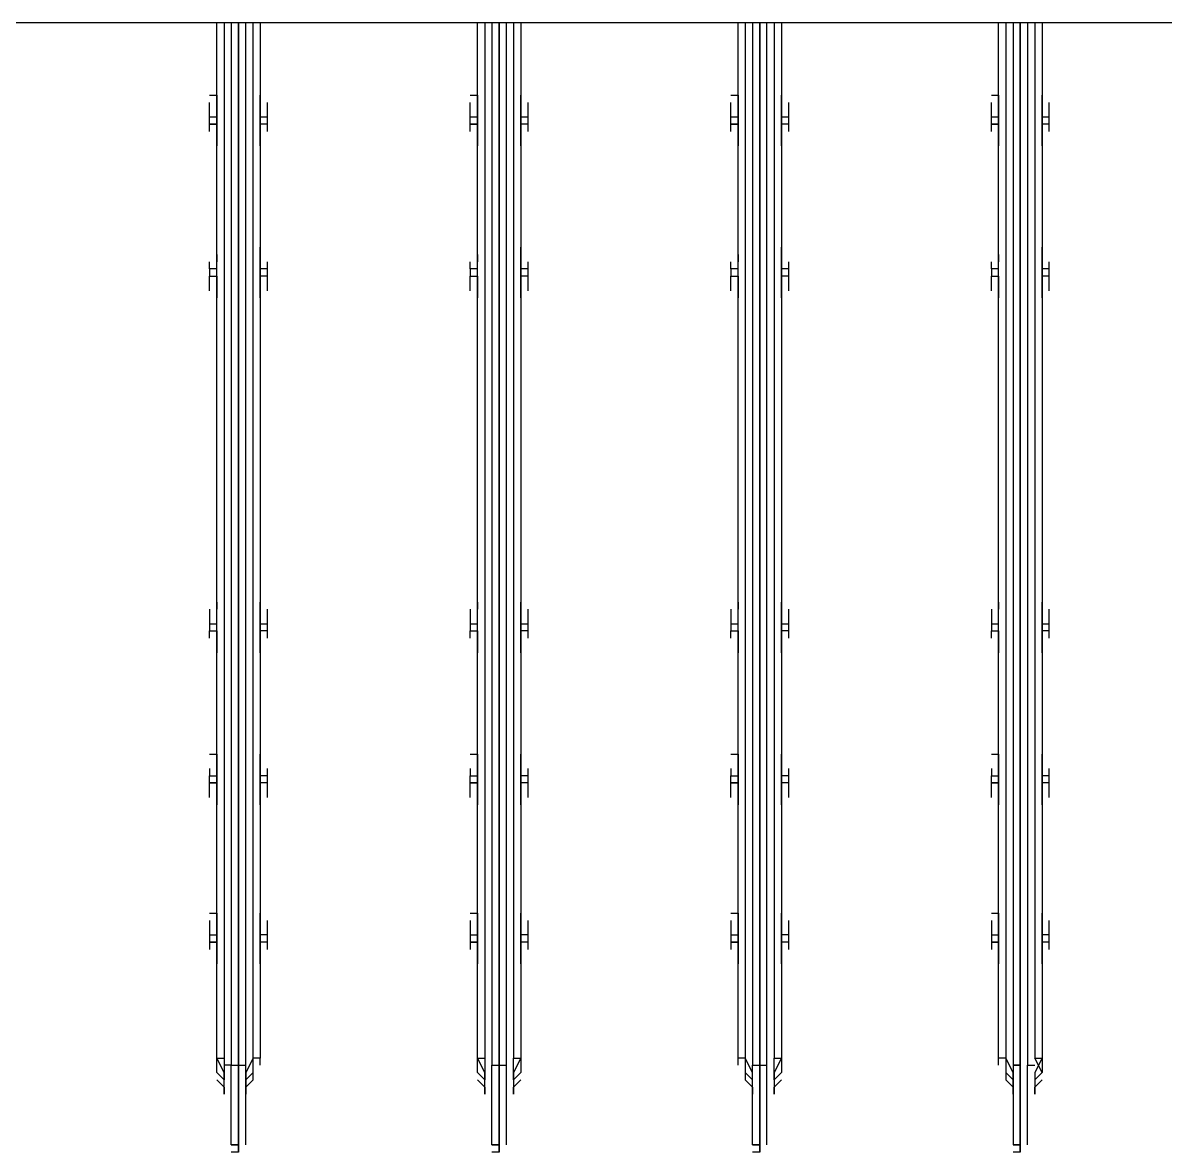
# Model space of a CAD drawing. Header units: metres. Extents: x 531759 to 532310, y 2675082 to 2675319.
# Drawn here: x 532026.1939 to 532026.4122, y 2675221.0895 to 2675221.3053 of the extents above; entities that cross this region are included whole.
import ezdxf

# ---------------------------------------------------------------- set-up
doc = ezdxf.new("R2010")
doc.units = ezdxf.units.M
doc.header["$MEASUREMENT"] = 0
doc.layers.add('IDT', color=7, linetype='Continuous')

# ---------------------------------------------------------------- blocks, each defined once
blk = doc.blocks.new('IDT')
at = {"layer": 'IDT', "color": 0, "lineweight": 25}
for p, q in [((14.54535, 14.16797), (14.54535, 14.15276)), ((14.54674, 14.15276), (14.54674, 14.16936)), ((14.54674, 14.16936), (14.54674, 14.15276)), ((14.54674, 14.16936), (14.54812, 14.16936)), ((14.54812, 14.16797), (14.54674, 14.16797)), ((14.54674, 14.16797), (14.54812, 14.16797)), ((14.54812, 14.15276), (14.54812, 14.16797)), ((14.59515, 14.16797), (14.59515, 14.15276)), ((14.59653, 14.15276), (14.59653, 14.16936)), ((14.59653, 14.16936), (14.59653, 14.15276)), ((14.59653, 14.16936), (14.59791, 14.16936)), ((14.59791, 14.16797), (14.59653, 14.16797)), ((14.59653, 14.16797), (14.59791, 14.16797)), ((14.59791, 14.16797), (14.59791, 14.15276)), ((14.64494, 14.16797), (14.64494, 14.15276)), ((14.64632, 14.15276), (14.64632, 14.16936)), ((14.64632, 14.16936), (14.64632, 14.15276)), ((14.64632, 14.16936), (14.64771, 14.16936)), ((14.64771, 14.16797), (14.64632, 14.16797)), ((14.64632, 14.16797), (14.64771, 14.16797)), ((14.64771, 14.16797), (14.64771, 14.15276)), ((14.69473, 14.16797), (14.69473, 14.15276)), ((14.69612, 14.15276), (14.69612, 14.16936)), ((14.69612, 14.16936), (14.69612, 14.15276)), ((14.69612, 14.16936), (14.6975, 14.16936)), ((14.6975, 14.16797), (14.69612, 14.16797)), ((14.69612, 14.16797), (14.6975, 14.16797)), ((14.6975, 14.16797), (14.6975, 14.15276)), ((14.54397, 14.15691), (14.54259, 14.15552)), ((14.54397, 14.15414), (14.54397, 14.15829)), ((14.54397, 14.15829), (14.54397, 14.15691)), ((14.54812, 14.15691), (14.54812, 14.15829)), ((14.54812, 14.15829), (14.54812, 14.15414)), ((14.5495, 14.15552), (14.54812, 14.15691)), ((14.59376, 14.15691), (14.59238, 14.15552)), ((14.59376, 14.15414), (14.59376, 14.15829)), ((14.59376, 14.15829), (14.59376, 14.15691)), ((14.59791, 14.15691), (14.59791, 14.15829)), ((14.59791, 14.15829), (14.59791, 14.15414)), ((14.5993, 14.15552), (14.59791, 14.15691)), ((14.64356, 14.15691), (14.64217, 14.15552)), ((14.64356, 14.15414), (14.64356, 14.15829)), ((14.64356, 14.15829), (14.64356, 14.15691)), ((14.64909, 14.15691), (14.64909, 14.15829)), ((14.64909, 14.15829), (14.64909, 14.15414)), ((14.65047, 14.15552), (14.64909, 14.15691)), ((14.69473, 14.15691), (14.69335, 14.15552)), ((14.69473, 14.15414), (14.69473, 14.15829)), ((14.69473, 14.15829), (14.69473, 14.15691)), ((14.69888, 14.15691), (14.69888, 14.15829)), ((14.69888, 14.15829), (14.69888, 14.15414)), ((14.70027, 14.15552), (14.69888, 14.15691)), ((14.54259, 14.15414), (14.54397, 14.15552)), ((14.54397, 14.15552), (14.54259, 14.15414)), ((14.5495, 14.15414), (14.54812, 14.15552)), ((14.5495, 14.15137), (14.5495, 14.15552)), ((14.59238, 14.15414), (14.59376, 14.15552)), ((14.59376, 14.15552), (14.59376, 14.15137)), ((14.5993, 14.15414), (14.59791, 14.15552)), ((14.5993, 14.15137), (14.5993, 14.15552)), ((14.64217, 14.15414), (14.64356, 14.15552)), ((14.64356, 14.15552), (14.64356, 14.15137)), ((14.64909, 14.15137), (14.64909, 14.15552)), ((14.64909, 14.15552), (14.65047, 14.15414)), ((14.69335, 14.15552), (14.69335, 14.15137)), ((14.69473, 14.15552), (14.69335, 14.15414)), ((14.69888, 14.15137), (14.69888, 14.15552)), ((14.69888, 14.15552), (14.70027, 14.15414)), ((14.54259, 14.15276), (14.54259, 14.15414)), ((14.54259, 14.15414), (14.54397, 14.15137)), ((14.54259, 14.15137), (14.54397, 14.15414)), ((14.54259, 14.15137), (14.54259, 14.15276)), ((14.54535, 14.15276), (14.54397, 14.15276)), ((14.54535, 13.95358), (14.54535, 14.15276)), ((14.54812, 14.15276), (14.54674, 14.15276)), ((14.54674, 14.15276), (14.54812, 14.15276)), ((14.54674, 13.95358), (14.54674, 14.15276)), ((14.54674, 14.15276), (14.54674, 13.95358)), ((14.54812, 14.15414), (14.5495, 14.15137)), ((14.54812, 13.95358), (14.54812, 14.15276)), ((14.5495, 14.15276), (14.5495, 14.15414)), ((14.55089, 14.15276), (14.55089, 14.15137)), ((14.59238, 14.15276), (14.59238, 14.15414)), ((14.59238, 14.15137), (14.59376, 14.15414)), ((14.59238, 14.15137), (14.59238, 14.15276)), ((14.59653, 14.15276), (14.59515, 14.15276)), ((14.59515, 14.15276), (14.59515, 13.95358)), ((14.59791, 14.15276), (14.59653, 14.15276)), ((14.59791, 14.15276), (14.59653, 14.15276)), ((14.59653, 14.15276), (14.59653, 13.95358)), ((14.59653, 13.95358), (14.59653, 14.15276)), ((14.59791, 14.15414), (14.5993, 14.15137)), ((14.59791, 13.95358), (14.59791, 14.15276)), ((14.5993, 14.15276), (14.5993, 14.15414)), ((14.60068, 14.15276), (14.60068, 14.15137)), ((14.64217, 14.15276), (14.64217, 14.15414)), ((14.64217, 14.15137), (14.64356, 14.15414)), ((14.64217, 14.15137), (14.64217, 14.15276)), ((14.64632, 14.15276), (14.64494, 14.15276)), ((14.64494, 14.15276), (14.64494, 13.95358)), ((14.64771, 14.15276), (14.64632, 14.15276)), ((14.64771, 14.15276), (14.64632, 14.15276)), ((14.64632, 14.15276), (14.64632, 13.95358)), ((14.64632, 13.95358), (14.64632, 14.15276)), ((14.64771, 13.95358), (14.64771, 14.15276)), ((14.64909, 14.15414), (14.65047, 14.15137)), ((14.65047, 14.15414), (14.65047, 14.15276)), ((14.65047, 14.15276), (14.65047, 14.15137)), ((14.69197, 14.15276), (14.69197, 14.15137)), ((14.69335, 14.15137), (14.69473, 14.15414)), ((14.69335, 14.15414), (14.69335, 14.15276)), ((14.69612, 14.15276), (14.69473, 14.15276)), ((14.69473, 14.15276), (14.69473, 13.95358)), ((14.6975, 14.15276), (14.69612, 14.15276)), ((14.69612, 13.95358), (14.69612, 14.15276)), ((14.69612, 14.15276), (14.69612, 13.95358)), ((14.6975, 13.95358), (14.6975, 14.15276)), ((14.6975, 14.15276), (14.69888, 14.15276)), ((14.69888, 14.15414), (14.70027, 14.15137)), ((14.70027, 14.15414), (14.70027, 14.15276)), ((14.70027, 14.15276), (14.70027, 14.15137)), ((14.54259, 13.95358), (14.54259, 14.15137)), ((14.54397, 14.15137), (14.54259, 14.15137)), ((14.54397, 13.95358), (14.54397, 14.15137)), ((14.5495, 13.95358), (14.5495, 14.15137)), ((14.5495, 14.15137), (14.55089, 14.15137)), ((14.55089, 14.15137), (14.55089, 13.95358)), ((14.59238, 13.95358), (14.59238, 14.15137)), ((14.59376, 14.15137), (14.59238, 14.15137)), ((14.59376, 13.95358), (14.59376, 14.15137)), ((14.5993, 13.95358), (14.5993, 14.15137)), ((14.5993, 14.15137), (14.60068, 14.15137)), ((14.60068, 14.15137), (14.60068, 13.95358)), ((14.64217, 13.95358), (14.64217, 14.15137)), ((14.64356, 14.15137), (14.64217, 14.15137)), ((14.64356, 13.95358), (14.64356, 14.15137)), ((14.65047, 14.15137), (14.64909, 14.15137)), ((14.64909, 13.95358), (14.64909, 14.15137)), ((14.65047, 14.15137), (14.65047, 13.95358)), ((14.69197, 13.95358), (14.69197, 14.15137)), ((14.69197, 14.15137), (14.69335, 14.15137)), ((14.69335, 14.15137), (14.69335, 13.95358)), ((14.70027, 14.15137), (14.69888, 14.15137)), ((14.69888, 13.95358), (14.69888, 14.15137)), ((14.70027, 14.15137), (14.70027, 13.95358)), ((14.54259, 14.13339), (14.54259, 14.12924)), ((14.55089, 14.12924), (14.55089, 14.13339)), ((14.59238, 14.13339), (14.59238, 14.12924)), ((14.60068, 14.12924), (14.60068, 14.13339)), ((14.64217, 14.13339), (14.64217, 14.12924)), ((14.65047, 14.12924), (14.65047, 14.13339)), ((14.69197, 14.13339), (14.69197, 14.12924)), ((14.70027, 14.12924), (14.70027, 14.13339)), ((14.5412, 14.13063), (14.5412, 14.12924)), ((14.54259, 14.13201), (14.54259, 14.13063)), ((14.55089, 14.13063), (14.55089, 14.13201)), ((14.55227, 14.12924), (14.55227, 14.13063)), ((14.591, 14.13063), (14.591, 14.12924)), ((14.59238, 14.13201), (14.59238, 14.13063)), ((14.60068, 14.13063), (14.60068, 14.13201)), ((14.60206, 14.12924), (14.60206, 14.13063)), ((14.64079, 14.13063), (14.64079, 14.12924)), ((14.64217, 14.13201), (14.64217, 14.13063)), ((14.65047, 14.13063), (14.65047, 14.13201)), ((14.65186, 14.12924), (14.65186, 14.13063)), ((14.69058, 14.13063), (14.69058, 14.12924)), ((14.69197, 14.13201), (14.69197, 14.13063)), ((14.70027, 14.13063), (14.70027, 14.13201)), ((14.70165, 14.12924), (14.70165, 14.13063)), ((14.5412, 14.12924), (14.54259, 14.12924)), ((14.5412, 14.12924), (14.5412, 14.12786)), ((14.54259, 14.12924), (14.54259, 14.12786)), ((14.55227, 14.12924), (14.55089, 14.12924)), ((14.55089, 14.12786), (14.55089, 14.12924)), ((14.55089, 14.12924), (14.55227, 14.12924)), ((14.55227, 14.12786), (14.55227, 14.12924)), ((14.591, 14.12924), (14.59238, 14.12924)), ((14.591, 14.12924), (14.591, 14.12786)), ((14.59238, 14.12924), (14.59238, 14.12786)), ((14.60206, 14.12924), (14.60068, 14.12924)), ((14.60068, 14.12786), (14.60068, 14.12924)), ((14.60068, 14.12924), (14.60206, 14.12924)), ((14.60206, 14.12786), (14.60206, 14.12924)), ((14.64079, 14.12924), (14.64217, 14.12924)), ((14.64079, 14.12924), (14.64079, 14.12786)), ((14.64217, 14.12924), (14.64217, 14.12786)), ((14.65186, 14.12924), (14.65047, 14.12924)), ((14.65047, 14.12786), (14.65047, 14.12924)), ((14.65047, 14.12924), (14.65186, 14.12924)), ((14.65186, 14.12786), (14.65186, 14.12924)), ((14.69058, 14.12924), (14.69197, 14.12924)), ((14.69058, 14.12924), (14.69058, 14.12786)), ((14.69197, 14.12924), (14.69197, 14.12786)), ((14.70165, 14.12924), (14.70027, 14.12924)), ((14.70027, 14.12786), (14.70027, 14.12924)), ((14.70027, 14.12924), (14.70165, 14.12924)), ((14.70165, 14.12786), (14.70165, 14.12924)), ((14.5412, 14.12786), (14.54259, 14.12786)), ((14.5412, 14.12786), (14.5412, 14.12509)), ((14.54259, 14.12786), (14.54259, 14.12371)), ((14.55089, 14.12371), (14.55089, 14.12786)), ((14.55227, 14.12786), (14.55089, 14.12786)), ((14.55227, 14.12509), (14.55227, 14.12786)), ((14.591, 14.12786), (14.59238, 14.12786)), ((14.591, 14.12786), (14.591, 14.12509)), ((14.59238, 14.12786), (14.59238, 14.12371)), ((14.60068, 14.12371), (14.60068, 14.12786)), ((14.60206, 14.12786), (14.60068, 14.12786)), ((14.60206, 14.12509), (14.60206, 14.12786)), ((14.64079, 14.12786), (14.64217, 14.12786)), ((14.64079, 14.12786), (14.64079, 14.12509)), ((14.64217, 14.12786), (14.64217, 14.12371)), ((14.65047, 14.12371), (14.65047, 14.12786)), ((14.65186, 14.12786), (14.65047, 14.12786)), ((14.65186, 14.12509), (14.65186, 14.12786)), ((14.69058, 14.12786), (14.69197, 14.12786)), ((14.69058, 14.12786), (14.69058, 14.12509)), ((14.69197, 14.12786), (14.69197, 14.12371)), ((14.70027, 14.12371), (14.70027, 14.12786)), ((14.70165, 14.12786), (14.70027, 14.12786)), ((14.70165, 14.12509), (14.70165, 14.12786)), ((14.54259, 14.12371), (14.54259, 14.12509)), ((14.55089, 14.12371), (14.55089, 14.12509)), ((14.59238, 14.12371), (14.59238, 14.12509)), ((14.60068, 14.12371), (14.60068, 14.12509)), ((14.64217, 14.12371), (14.64217, 14.12509)), ((14.65047, 14.12371), (14.65047, 14.12509)), ((14.69197, 14.12371), (14.69197, 14.12509)), ((14.70027, 14.12371), (14.70027, 14.12509)), ((14.55227, 14.12371), (14.55089, 14.12371)), ((14.60206, 14.12371), (14.60068, 14.12371)), ((14.65186, 14.12371), (14.65047, 14.12371)), ((14.70165, 14.12371), (14.70027, 14.12371)), ((14.54259, 14.10158), (14.54259, 14.10296)), ((14.54259, 14.10296), (14.54259, 14.09881)), ((14.55089, 14.09881), (14.55089, 14.10296)), ((14.55089, 14.10296), (14.55089, 14.10158)), ((14.59238, 14.10158), (14.59238, 14.10296)), ((14.59238, 14.10296), (14.59238, 14.09881)), ((14.60068, 14.09881), (14.60068, 14.10296)), ((14.60068, 14.10296), (14.60068, 14.10158)), ((14.64217, 14.10158), (14.64217, 14.10296)), ((14.64217, 14.10296), (14.64217, 14.09881)), ((14.65047, 14.09881), (14.65047, 14.10296)), ((14.65047, 14.10296), (14.65047, 14.10158)), ((14.69197, 14.10158), (14.69197, 14.10296)), ((14.69197, 14.10296), (14.69197, 14.09881)), ((14.70027, 14.09881), (14.70027, 14.10296)), ((14.70027, 14.10296), (14.70027, 14.10158)), ((14.5412, 14.10158), (14.5412, 14.09881)), ((14.55227, 14.10158), (14.55227, 14.09881)), ((14.591, 14.10158), (14.591, 14.09881)), ((14.60206, 14.10158), (14.60206, 14.09881)), ((14.64079, 14.10158), (14.64079, 14.09881)), ((14.65186, 14.10158), (14.65186, 14.09881)), ((14.69058, 14.10158), (14.69058, 14.09881)), ((14.70165, 14.10158), (14.70165, 14.09881)), ((14.5412, 14.09881), (14.54259, 14.09881)), ((14.5412, 14.09881), (14.5412, 14.09743)), ((14.54259, 14.09881), (14.54259, 14.09743)), ((14.55227, 14.09881), (14.55089, 14.09881)), ((14.55089, 14.09743), (14.55089, 14.09881)), ((14.55089, 14.09881), (14.55227, 14.09881)), ((14.55227, 14.09881), (14.55227, 14.09743)), ((14.591, 14.09881), (14.59238, 14.09881)), ((14.591, 14.09881), (14.591, 14.09743)), ((14.59238, 14.09881), (14.59238, 14.09743)), ((14.60206, 14.09881), (14.60068, 14.09881)), ((14.60068, 14.09743), (14.60068, 14.09881)), ((14.60068, 14.09881), (14.60206, 14.09881)), ((14.60206, 14.09881), (14.60206, 14.09743)), ((14.64079, 14.09881), (14.64217, 14.09881)), ((14.64079, 14.09881), (14.64079, 14.09743)), ((14.64217, 14.09881), (14.64217, 14.09743)), ((14.65186, 14.09881), (14.65047, 14.09881)), ((14.65047, 14.09743), (14.65047, 14.09881)), ((14.65047, 14.09881), (14.65186, 14.09881)), ((14.65186, 14.09881), (14.65186, 14.09743)), ((14.69058, 14.09881), (14.69197, 14.09881)), ((14.69058, 14.09881), (14.69058, 14.09743)), ((14.69197, 14.09881), (14.69197, 14.09743)), ((14.70165, 14.09881), (14.70027, 14.09881)), ((14.70027, 14.09743), (14.70027, 14.09881)), ((14.70027, 14.09881), (14.70165, 14.09881)), ((14.70165, 14.09881), (14.70165, 14.09743)), ((14.5412, 14.09743), (14.54259, 14.09743)), ((14.5412, 14.09743), (14.5412, 14.09605)), ((14.54259, 14.09743), (14.54259, 14.09328)), ((14.54259, 14.09605), (14.54259, 14.09467)), ((14.55089, 14.09328), (14.55089, 14.09743)), ((14.55227, 14.09743), (14.55089, 14.09743)), ((14.55089, 14.09467), (14.55089, 14.09605)), ((14.55227, 14.09605), (14.55227, 14.09743)), ((14.591, 14.09743), (14.59238, 14.09743)), ((14.591, 14.09743), (14.591, 14.09605)), ((14.59238, 14.09743), (14.59238, 14.09328)), ((14.59238, 14.09605), (14.59238, 14.09467)), ((14.60068, 14.09328), (14.60068, 14.09743)), ((14.60206, 14.09743), (14.60068, 14.09743)), ((14.60068, 14.09467), (14.60068, 14.09605)), ((14.60206, 14.09605), (14.60206, 14.09743)), ((14.64079, 14.09743), (14.64217, 14.09743)), ((14.64079, 14.09743), (14.64079, 14.09605)), ((14.64217, 14.09743), (14.64217, 14.09328)), ((14.64217, 14.09605), (14.64217, 14.09467)), ((14.65047, 14.09328), (14.65047, 14.09743)), ((14.65186, 14.09743), (14.65047, 14.09743)), ((14.65047, 14.09467), (14.65047, 14.09605)), ((14.65186, 14.09605), (14.65186, 14.09743)), ((14.69058, 14.09743), (14.69197, 14.09743)), ((14.69058, 14.09743), (14.69058, 14.09605)), ((14.69197, 14.09743), (14.69197, 14.09328)), ((14.69197, 14.09605), (14.69197, 14.09467)), ((14.70027, 14.09328), (14.70027, 14.09743)), ((14.70165, 14.09743), (14.70027, 14.09743)), ((14.70027, 14.09467), (14.70027, 14.09605)), ((14.70165, 14.09605), (14.70165, 14.09743)), ((14.55227, 14.09328), (14.55089, 14.09328)), ((14.60206, 14.09328), (14.60068, 14.09328)), ((14.65186, 14.09328), (14.65047, 14.09328)), ((14.70165, 14.09328), (14.70027, 14.09328)), ((14.54259, 14.07392), (14.54259, 14.06977)), ((14.55089, 14.06977), (14.55089, 14.07392)), ((14.59238, 14.07392), (14.59238, 14.06977)), ((14.60068, 14.06977), (14.60068, 14.07392)), ((14.64217, 14.07392), (14.64217, 14.06977)), ((14.65047, 14.06977), (14.65047, 14.07392)), ((14.69197, 14.07392), (14.69197, 14.06977)), ((14.70027, 14.06977), (14.70027, 14.07392)), ((14.54259, 14.07253), (14.54259, 14.07115)), ((14.55089, 14.07115), (14.55089, 14.07253)), ((14.59238, 14.07253), (14.59238, 14.07115)), ((14.60068, 14.07115), (14.60068, 14.07253)), ((14.64217, 14.07253), (14.64217, 14.07115)), ((14.65047, 14.07115), (14.65047, 14.07253)), ((14.69197, 14.07253), (14.69197, 14.07115)), ((14.70027, 14.07115), (14.70027, 14.07253)), ((14.5412, 14.07115), (14.5412, 14.06977)), ((14.5412, 14.06977), (14.54259, 14.06977)), ((14.5412, 14.06977), (14.5412, 14.06839)), ((14.54259, 14.06977), (14.54259, 14.06839)), ((14.55227, 14.06977), (14.55089, 14.06977)), ((14.55227, 14.06977), (14.55089, 14.06977)), ((14.55089, 14.06977), (14.55089, 14.06839)), ((14.55227, 14.07115), (14.55227, 14.06977)), ((14.55227, 14.06839), (14.55227, 14.06977)), ((14.591, 14.07115), (14.591, 14.06977)), ((14.591, 14.06977), (14.59238, 14.06977)), ((14.591, 14.06977), (14.591, 14.06839)), ((14.59238, 14.06977), (14.59238, 14.06839)), ((14.60206, 14.06977), (14.60068, 14.06977)), ((14.60206, 14.06977), (14.60068, 14.06977)), ((14.60068, 14.06977), (14.60068, 14.06839)), ((14.60206, 14.07115), (14.60206, 14.06977)), ((14.60206, 14.06839), (14.60206, 14.06977)), ((14.64079, 14.07115), (14.64079, 14.06977)), ((14.64079, 14.06977), (14.64217, 14.06977)), ((14.64079, 14.06977), (14.64079, 14.06839)), ((14.64217, 14.06977), (14.64217, 14.06839)), ((14.65186, 14.06977), (14.65047, 14.06977)), ((14.65186, 14.06977), (14.65047, 14.06977)), ((14.65047, 14.06977), (14.65047, 14.06839)), ((14.65186, 14.07115), (14.65186, 14.06977)), ((14.65186, 14.06839), (14.65186, 14.06977)), ((14.69058, 14.07115), (14.69058, 14.06977)), ((14.69058, 14.06977), (14.69197, 14.06977)), ((14.69058, 14.06977), (14.69058, 14.06839)), ((14.69197, 14.06977), (14.69197, 14.06839)), ((14.70165, 14.06977), (14.70027, 14.06977)), ((14.70165, 14.06977), (14.70027, 14.06977)), ((14.70027, 14.06977), (14.70027, 14.06839)), ((14.70165, 14.07115), (14.70165, 14.06977)), ((14.70165, 14.06839), (14.70165, 14.06977)), ((14.54259, 14.06839), (14.5412, 14.06839)), ((14.5412, 14.06839), (14.5412, 14.06562)), ((14.54259, 14.06839), (14.54259, 14.06424)), ((14.55089, 14.06839), (14.55089, 14.06424)), ((14.55227, 14.06839), (14.55089, 14.06839)), ((14.55227, 14.06562), (14.55227, 14.06839)), ((14.59238, 14.06839), (14.591, 14.06839)), ((14.591, 14.06839), (14.591, 14.06562)), ((14.59238, 14.06839), (14.59238, 14.06424)), ((14.60068, 14.06839), (14.60068, 14.06424)), ((14.60206, 14.06839), (14.60068, 14.06839)), ((14.60206, 14.06562), (14.60206, 14.06839)), ((14.64217, 14.06839), (14.64079, 14.06839)), ((14.64079, 14.06839), (14.64079, 14.06562)), ((14.64217, 14.06839), (14.64217, 14.06424)), ((14.65047, 14.06839), (14.65047, 14.06424)), ((14.65186, 14.06839), (14.65047, 14.06839)), ((14.65186, 14.06562), (14.65186, 14.06839)), ((14.69197, 14.06839), (14.69058, 14.06839)), ((14.69058, 14.06839), (14.69058, 14.06562)), ((14.69197, 14.06839), (14.69197, 14.06424)), ((14.70027, 14.06839), (14.70027, 14.06424)), ((14.70165, 14.06839), (14.70027, 14.06839)), ((14.70165, 14.06562), (14.70165, 14.06839)), ((14.54259, 14.06424), (14.54259, 14.06562)), ((14.55089, 14.06424), (14.55089, 14.06562)), ((14.59238, 14.06424), (14.59238, 14.06562)), ((14.60068, 14.06424), (14.60068, 14.06562)), ((14.64217, 14.06424), (14.64217, 14.06562)), ((14.65047, 14.06424), (14.65047, 14.06562)), ((14.69197, 14.06424), (14.69197, 14.06562)), ((14.70027, 14.06424), (14.70027, 14.06562)), ((14.54259, 14.00476), (14.54259, 14.00614)), ((14.54259, 14.00614), (14.54259, 14.00199)), ((14.55089, 14.00199), (14.55089, 14.00614)), ((14.55089, 14.00614), (14.55089, 14.00476)), ((14.59238, 14.00476), (14.59238, 14.00614)), ((14.59238, 14.00614), (14.59238, 14.00199)), ((14.60068, 14.00199), (14.60068, 14.00614)), ((14.60068, 14.00614), (14.60068, 14.00476)), ((14.64217, 14.00476), (14.64217, 14.00614)), ((14.64217, 14.00614), (14.64217, 14.00199)), ((14.65047, 14.00199), (14.65047, 14.00614)), ((14.65047, 14.00614), (14.65047, 14.00476)), ((14.69197, 14.00476), (14.69197, 14.00614)), ((14.69197, 14.00614), (14.69197, 14.00199)), ((14.70027, 14.00199), (14.70027, 14.00614)), ((14.70027, 14.00614), (14.70027, 14.00476)), ((14.5412, 14.00476), (14.5412, 14.00199)), ((14.55227, 14.00476), (14.55227, 14.00199)), ((14.591, 14.00476), (14.591, 14.00199)), ((14.60206, 14.00476), (14.60206, 14.00199)), ((14.64079, 14.00476), (14.64079, 14.00199)), ((14.65186, 14.00476), (14.65186, 14.00199)), ((14.69058, 14.00476), (14.69058, 14.00199)), ((14.70165, 14.00476), (14.70165, 14.00199)), ((14.5412, 14.00199), (14.54259, 14.00199)), ((14.5412, 14.00199), (14.5412, 14.00061)), ((14.54259, 14.00199), (14.54259, 13.99646)), ((14.55227, 14.00199), (14.55089, 14.00199)), ((14.55227, 14.00199), (14.55089, 14.00199)), ((14.55089, 14.00199), (14.55089, 13.99646)), ((14.55227, 14.00061), (14.55227, 14.00199)), ((14.591, 14.00199), (14.59238, 14.00199)), ((14.591, 14.00199), (14.591, 14.00061)), ((14.59238, 14.00199), (14.59238, 13.99646)), ((14.60206, 14.00199), (14.60068, 14.00199)), ((14.60206, 14.00199), (14.60068, 14.00199)), ((14.60068, 14.00199), (14.60068, 13.99646)), ((14.60206, 14.00061), (14.60206, 14.00199)), ((14.64079, 14.00199), (14.64217, 14.00199)), ((14.64079, 14.00199), (14.64079, 14.00061)), ((14.64217, 14.00199), (14.64217, 13.99646)), ((14.65186, 14.00199), (14.65047, 14.00199)), ((14.65186, 14.00199), (14.65047, 14.00199)), ((14.65047, 14.00199), (14.65047, 13.99646)), ((14.65186, 14.00061), (14.65186, 14.00199)), ((14.69058, 14.00199), (14.69197, 14.00199)), ((14.69058, 14.00199), (14.69058, 14.00061)), ((14.69197, 14.00199), (14.69197, 13.99646)), ((14.70165, 14.00199), (14.70027, 14.00199)), ((14.70165, 14.00199), (14.70027, 14.00199)), ((14.70027, 14.00199), (14.70027, 13.99646)), ((14.70165, 14.00061), (14.70165, 14.00199)), ((14.5412, 14.00061), (14.54259, 14.00061)), ((14.5412, 14.00061), (14.5412, 13.99923)), ((14.55089, 14.00061), (14.55227, 14.00061)), ((14.55227, 14.00061), (14.55227, 13.99923)), ((14.591, 14.00061), (14.59238, 14.00061)), ((14.591, 14.00061), (14.591, 13.99923)), ((14.60068, 14.00061), (14.60206, 14.00061)), ((14.60206, 14.00061), (14.60206, 13.99923)), ((14.64079, 14.00061), (14.64217, 14.00061)), ((14.64079, 14.00061), (14.64079, 13.99923)), ((14.65047, 14.00061), (14.65186, 14.00061)), ((14.65186, 14.00061), (14.65186, 13.99923)), ((14.69058, 14.00061), (14.69197, 14.00061)), ((14.69058, 14.00061), (14.69058, 13.99923)), ((14.70027, 14.00061), (14.70165, 14.00061)), ((14.70165, 14.00061), (14.70165, 13.99923)), ((14.54259, 13.99923), (14.54259, 13.99784)), ((14.55089, 13.99784), (14.55089, 13.99923)), ((14.59238, 13.99923), (14.59238, 13.99784)), ((14.60068, 13.99784), (14.60068, 13.99923)), ((14.64217, 13.99923), (14.64217, 13.99784)), ((14.65047, 13.99784), (14.65047, 13.99923)), ((14.69197, 13.99923), (14.69197, 13.99784)), ((14.70027, 13.99784), (14.70027, 13.99923)), ((14.54259, 13.9771), (14.54259, 13.97295)), ((14.54259, 13.97571), (14.54259, 13.97433)), ((14.55089, 13.97295), (14.55089, 13.9771)), ((14.55089, 13.97433), (14.55089, 13.97571)), ((14.59238, 13.9771), (14.59238, 13.97295)), ((14.59238, 13.97571), (14.59238, 13.97433)), ((14.60068, 13.97295), (14.60068, 13.9771)), ((14.60068, 13.97433), (14.60068, 13.97571)), ((14.64217, 13.9771), (14.64217, 13.97295)), ((14.64217, 13.97571), (14.64217, 13.97433)), ((14.65047, 13.97295), (14.65047, 13.9771)), ((14.65047, 13.97433), (14.65047, 13.97571)), ((14.69197, 13.9771), (14.69197, 13.97295)), ((14.69197, 13.97571), (14.69197, 13.97433)), ((14.70027, 13.97295), (14.70027, 13.9771)), ((14.70027, 13.97433), (14.70027, 13.97571)), ((14.5412, 13.97433), (14.5412, 13.97295)), ((14.55227, 13.97433), (14.55227, 13.97295)), ((14.591, 13.97433), (14.591, 13.97295)), ((14.60206, 13.97433), (14.60206, 13.97295)), ((14.64079, 13.97433), (14.64079, 13.97295)), ((14.65186, 13.97433), (14.65186, 13.97295)), ((14.69058, 13.97433), (14.69058, 13.97295)), ((14.70165, 13.97433), (14.70165, 13.97295)), ((14.5412, 13.97295), (14.54259, 13.97295)), ((14.5412, 13.97295), (14.5412, 13.97156)), ((14.54259, 13.97156), (14.5412, 13.97156)), ((14.5412, 13.97156), (14.5412, 13.9688)), ((14.54259, 13.97295), (14.54259, 13.97156)), ((14.54259, 13.97156), (14.54259, 13.96742)), ((14.55227, 13.97295), (14.55089, 13.97295)), ((14.55089, 13.97156), (14.55089, 13.97295)), ((14.55089, 13.97295), (14.55227, 13.97295)), ((14.55089, 13.96742), (14.55089, 13.97156)), ((14.55227, 13.97156), (14.55089, 13.97156)), ((14.55227, 13.97295), (14.55227, 13.97156)), ((14.55227, 13.97156), (14.55227, 13.9688)), ((14.591, 13.97295), (14.59238, 13.97295)), ((14.591, 13.97295), (14.591, 13.97156)), ((14.59238, 13.97156), (14.591, 13.97156)), ((14.591, 13.97156), (14.591, 13.9688)), ((14.59238, 13.97295), (14.59238, 13.97156)), ((14.59238, 13.97156), (14.59238, 13.96742)), ((14.60206, 13.97295), (14.60068, 13.97295)), ((14.60068, 13.97156), (14.60068, 13.97295)), ((14.60068, 13.97295), (14.60206, 13.97295)), ((14.60068, 13.96742), (14.60068, 13.97156)), ((14.60206, 13.97156), (14.60068, 13.97156)), ((14.60206, 13.97295), (14.60206, 13.97156)), ((14.60206, 13.97156), (14.60206, 13.9688)), ((14.64079, 13.97295), (14.64217, 13.97295)), ((14.64079, 13.97295), (14.64079, 13.97156)), ((14.64217, 13.97156), (14.64079, 13.97156)), ((14.64079, 13.97156), (14.64079, 13.9688)), ((14.64217, 13.97295), (14.64217, 13.97156)), ((14.64217, 13.97156), (14.64217, 13.96742)), ((14.65186, 13.97295), (14.65047, 13.97295)), ((14.65047, 13.97156), (14.65047, 13.97295)), ((14.65047, 13.97295), (14.65186, 13.97295)), ((14.65047, 13.96742), (14.65047, 13.97156)), ((14.65186, 13.97156), (14.65047, 13.97156)), ((14.65186, 13.97295), (14.65186, 13.97156)), ((14.65186, 13.97156), (14.65186, 13.9688)), ((14.69058, 13.97295), (14.69197, 13.97295)), ((14.69058, 13.97295), (14.69058, 13.97156)), ((14.69197, 13.97156), (14.69058, 13.97156)), ((14.69058, 13.97156), (14.69058, 13.9688)), ((14.69197, 13.97295), (14.69197, 13.97156)), ((14.69197, 13.97156), (14.69197, 13.96742)), ((14.70165, 13.97295), (14.70027, 13.97295)), ((14.70027, 13.97156), (14.70027, 13.97295)), ((14.70027, 13.97295), (14.70165, 13.97295)), ((14.70027, 13.96742), (14.70027, 13.97156)), ((14.70165, 13.97156), (14.70027, 13.97156)), ((14.70165, 13.97295), (14.70165, 13.97156)), ((14.70165, 13.97156), (14.70165, 13.9688)), ((14.54259, 13.96742), (14.54259, 13.9688)), ((14.55089, 13.96742), (14.55089, 13.9688)), ((14.55227, 13.96742), (14.55089, 13.96742)), ((14.59238, 13.96742), (14.59238, 13.9688)), ((14.60068, 13.96742), (14.60068, 13.9688)), ((14.60206, 13.96742), (14.60068, 13.96742)), ((14.64217, 13.96742), (14.64217, 13.9688)), ((14.65047, 13.96742), (14.65047, 13.9688)), ((14.65186, 13.96742), (14.65047, 13.96742)), ((14.69197, 13.96742), (14.69197, 13.9688)), ((14.70027, 13.96742), (14.70027, 13.9688)), ((14.70165, 13.96742), (14.70027, 13.96742)), ((14.44023, 13.95358), (15.02116, 13.95358))]:
    blk.add_line(p, q, dxfattribs=at)

msp = doc.modelspace()

# ---------------------------------------------------------------- block references
at = {"layer": 'IDT', "color": 8, "rotation": 180}
msp.add_blockref('IDT', (532040.93128, 2675235.25885), dxfattribs=at)

doc.saveas('drawing.dxf')
